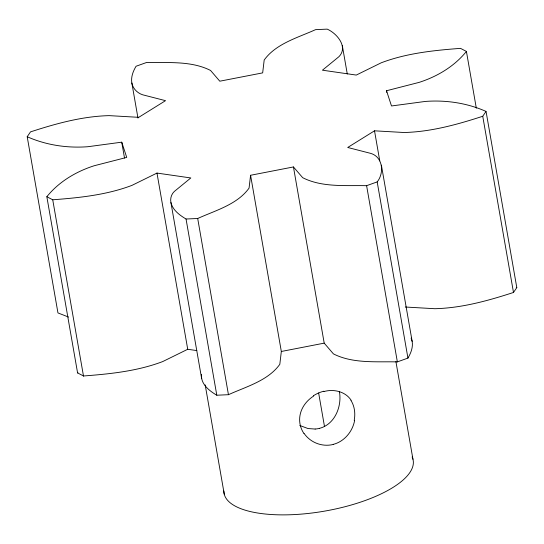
<?xml version="1.0" encoding="UTF-8"?>
<svg xmlns="http://www.w3.org/2000/svg" width="544" height="544" viewBox="0 0 544 544"><rect width="100%" height="100%" fill="white"/><g stroke="black" fill="none" stroke-linecap="round" stroke-linejoin="round"><path stroke-width="0.82" d="M201.532 374.496C200.532 384.078 209.44 390.912 216.798 395.216L228.446 394.699C246.133 386.648 267.988 380.786 279.813 364.31L281.33 351.472L250.58 175.27L293.447 166.947L302.682 177.691C322.116 187.558 345.46 185.212 366.595 185.688L377.182 181.9C384.506 172.876 382.854 156.74 370.566 153.347L347.725 147.478L374.517 130.818L404.076 132.512C430.977 131.845 457.293 124.549 482.725 116.266L486.05 111.425L516.8 287.626L513.488 292.461L482.739 116.266M250.58 175.27L249.064 188.108C237.238 204.585 215.39 210.446 197.71 218.491L186.048 219.014L216.804 395.223M354.64 420.403C352.621 431.494 344.352 441.565 333.241 444.38M293.447 166.947L324.204 343.142L333.431 353.892C352.866 363.752 376.21 361.413 397.351 361.889L407.932 358.095C410.91 353.11 413.202 347.228 412.148 341.34L381.398 165.145M407.939 358.088L377.182 181.9M46.838 196.731C58.834 181.784 76.051 171.557 94.16 165.757L126.725 157.4L121.74 142.174L87.924 146.71C67.327 148.288 46.158 145.139 27.234 136.741M83.552 375.979L77.588 372.932L77.921 372.497M386.811 92.412L386.519 90.746L419.091 82.389C437.199 76.588 454.417 66.368 466.405 51.422L460.523 48.362C433.786 50.374 406.497 53.196 381.256 62.784L356.272 75.072L322.436 70.19L338.939 56.678C348.507 46.995 336.838 33.306 327.202 29.131L315.554 29.648C297.867 37.692 276.012 43.561 264.187 60.037L262.67 72.876L219.796 81.199L210.569 70.455C191.134 60.595 167.79 62.934 146.649 62.458L136.068 66.246C133.09 71.23 130.798 77.112 131.852 83.001L137.972 118.075M313.636 396.046C307.489 399.983 302.471 405.967 300.526 413.08A27.778 25.962 -2.4 0 0 303.912 433.48M201.674 378.746L170.925 202.552C170.068 198.601 171.34 194.228 174.311 191.468L190.815 177.956L156.978 173.074L131.988 185.361C106.753 194.949 79.478 197.771 52.741 199.784L46.838 196.731L77.588 372.932M196.806 350.581L187.728 349.275L162.744 361.556C137.557 371.13 110.337 373.952 83.66 375.972M513.325 292.516C487.941 300.771 461.672 308.047 434.826 308.713L405.266 307.02M323.972 391.537C333.628 388.804 345.474 391.469 351.125 400.255M319.437 428.373C334.88 424.402 342.04 406.382 339.436 391.741M281.33 351.472L324.204 343.142M52.727 199.784L83.477 375.986M315.16 429.053L307.952 428.529L299.798 425.476M68.53 317.057L57.956 312.922L27.2 136.721L30.512 131.886C55.944 123.604 82.266 116.3 109.174 115.634L138.734 117.327L165.526 100.667L142.684 94.799C137.353 93.119 132.865 88.577 131.852 83.001M516.236 287.361L516.793 287.62M486.01 111.404C467.092 103.006 445.917 99.865 425.326 101.436L391.503 105.971L386.519 90.746M186.021 219.001C179.636 215.193 172.774 210.181 170.925 202.552M304.069 433.384C308.23 439.436 314.915 443.646 322.15 444.849A27.907 27.282 -80.4 0 0 333.214 444.462M411.121 338.069L412.148 341.34M466.412 51.415L476.32 108.195M374.517 130.818L379.76 160.881M342.326 45.594L347.276 73.991M366.608 185.688L397.365 361.889M395.903 361.549L412.957 459.252M318.641 392.986L324.482 426.455M197.696 218.498L228.446 394.699M205.19 384.907L224.284 494.299M156.978 173.074L187.728 349.275M121.74 142.174L124.515 158.039M412.114 456.933A95.989 34.87 -9.9 0 1 326.216 510.836A95.989 34.87 -9.9 0 1 223.87 490.987M350.955 400.418A27.826 22.481 -67.6 0 1 354.219 420.369M313.419 395.746A27.907 22.154 -28.3 0 1 323.932 391.184M319.43 428.352A24.398 23.508 29.6 0 1 315.16 429.032"/></g></svg>
